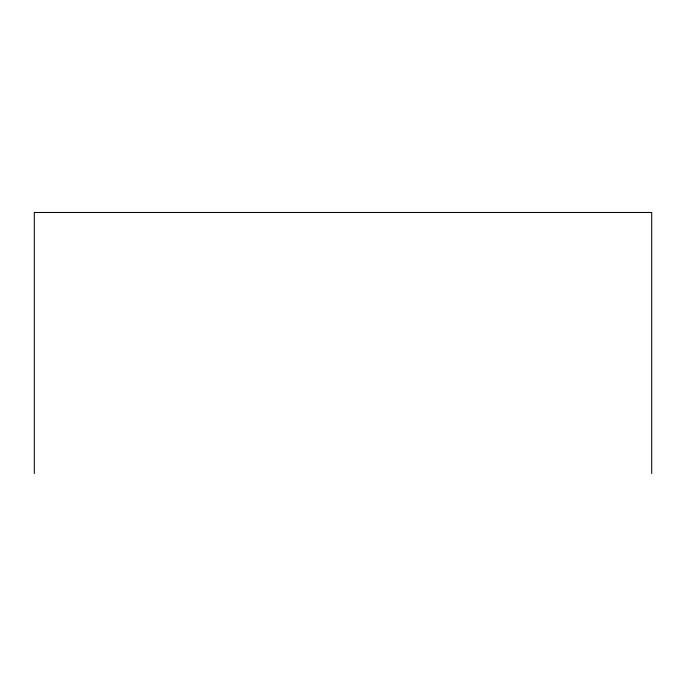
<?xml version="1.0" encoding="UTF-8"?>
<svg xmlns="http://www.w3.org/2000/svg" width="686" height="686" viewBox="0 0 686 686"><rect width="100%" height="100%" fill="white"/><g stroke="black" fill="none" stroke-linecap="round" stroke-linejoin="round"><path stroke-width="1.03" d="M651.7 473.52L651.7 212.48L34.3 212.48L34.3 473.52"/></g></svg>
